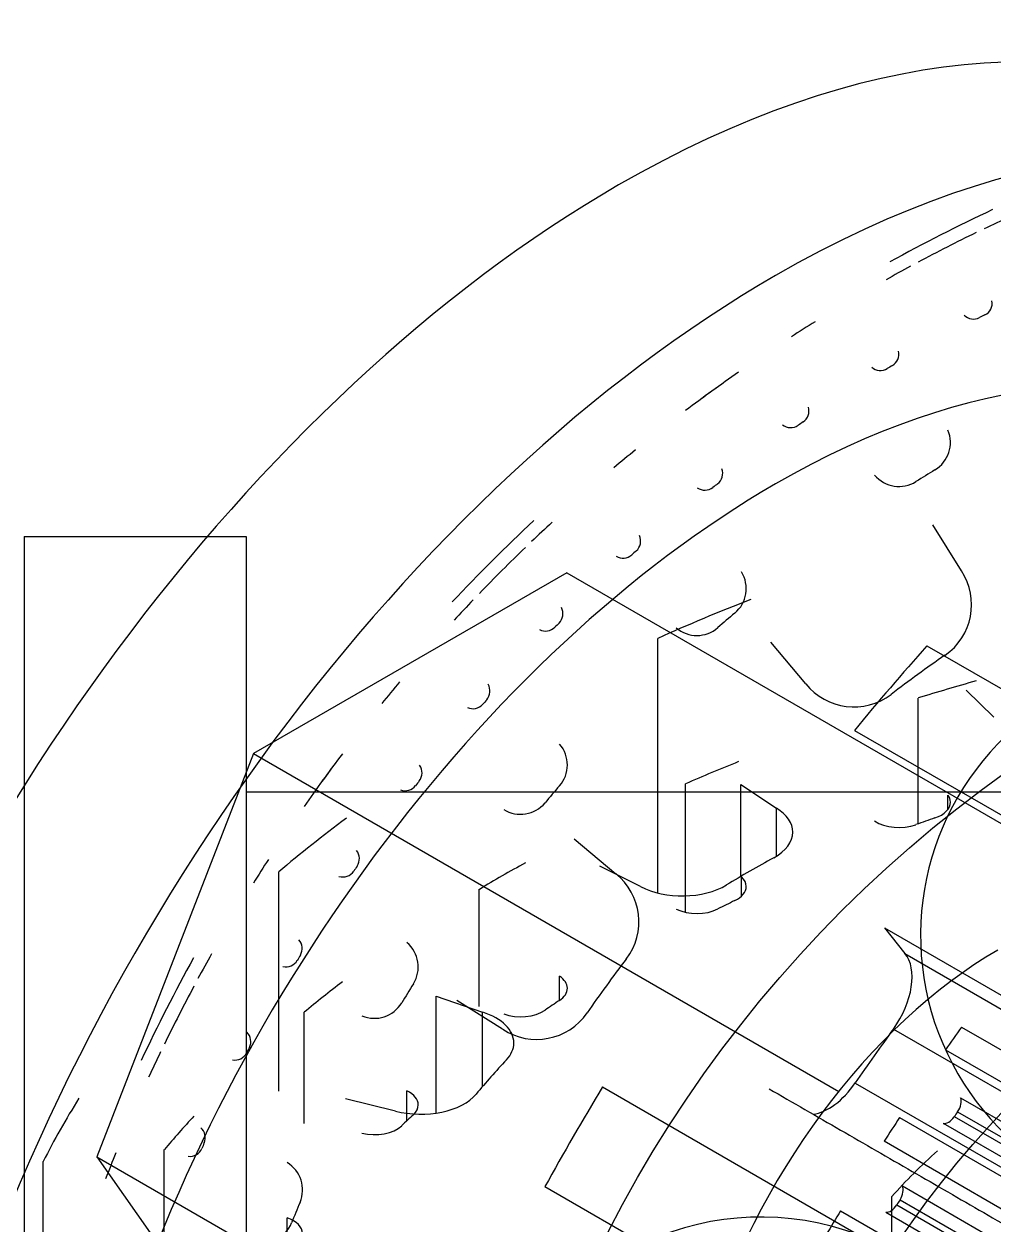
# Model space of a CAD drawing. Header units: millimetres. Extents: x 182.3 to 237.8, y 132.2 to 164.6.
# Drawn here: x 194.5 to 203.23, y 153.8 to 164.62 of the extents above; entities that cross this region are included whole.
import ezdxf

# ---------------------------------------------------------------- set-up
doc = ezdxf.new("R2010")
doc.units = ezdxf.units.MM
for name, color, linetype in [('V_06_Gears_Drive_Az_Pinion_1', 7, 'CONTINUOUS'), ('V_06_Gears_Drive_Az_Pinion_3', 7, 'CONTINUOUS'), ('V_06_Gears_Drive_El_Drive_Shaft_3', 7, 'CONTINUOUS'), ('V_06_Gears_Drive_El_Gear_2', 7, 'CONTINUOUS'), ('V_06_Gears_Drive_El_Gear_3', 7, 'CONTINUOUS'), ('V_06_Gears_Drive_El_Pinion_2', 7, 'CONTINUOUS'), ('V_06_Gears_Drive_El_Pinion_3', 7, 'CONTINUOUS'), ('V_06_Gears_Drive_El_Shaft_Bushing_0', 7, 'CONTINUOUS'), ('V_06_Gears_Drive_El_Shaft_Bushing_1', 7, 'CONTINUOUS'), ('V_06_Gears_Drive_El_Shaft_Bushing_2', 7, 'CONTINUOUS'), ('V_06_Gears_Drive_El_Shaft_Bushing_3', 7, 'CONTINUOUS'), ('V_06_Gears_Drive_Sensor_Gear_1', 7, 'CONTINUOUS'), ('V_06_Gears_Drive_Sensor_Gear_3', 7, 'CONTINUOUS'), ('V_06_Gears_Drive_Sensor_Idler_3', 7, 'CONTINUOUS')]:
    doc.layers.add(name, color=color, linetype=linetype)

msp = doc.modelspace()

# ---------------------------------------------------------------- linework, layer by layer
at = {"layer": 'V_06_Gears_Drive_Az_Pinion_1'}
for p, q in [((202.68, 160.104), (202.94, 159.691)), ((201.539, 158.672), (201.225, 159.047)), ((199.453, 157.275), (199.828, 156.961)), ((198.809, 155.56), (198.396, 155.82))]:
    msp.add_line(p, q, dxfattribs=at)
for centre, radius, start, end in [((209.999, 148.499), 15.957, 115.135, 118.8595), ((209.999, 148.499), 15.957, 133.135, 136.8595), ((202.478, 159.385), 0.554, -55.319, 33.4457), ((210, 148.5), 12.678, 124.6434, 127.3566), ((201.972, 159.018), 0.554, -141.4457, -52.681), ((199.482, 156.528), 0.554, -37.319, 51.4457), ((209.999, 148.499), 15.957, 151.135, 154.8595), ((210, 148.5), 12.678, 142.6434, 145.3566), ((199.115, 156.022), 0.554, -123.4457, -34.681)]:
    msp.add_arc(centre, radius, start, end, dxfattribs=at)
at = {"layer": 'V_06_Gears_Drive_Az_Pinion_3'}
for p, q in [((200.206, 156.787), (200.206, 159.081)), ((203.234, 158.373), (202.983, 158.615)), ((200.955, 157.764), (201.276, 157.552)), ((200.955, 156.937), (200.955, 157.764)), ((201.276, 157.12), (201.276, 157.552)), ((200.052, 156.845), (199.683, 157.03)), ((196.792, 155.002), (196.792, 156.978)), ((198.21, 155.859), (198.629, 155.714)), ((198.21, 154.805), (198.21, 155.859)), ((198.629, 155.045), (198.629, 155.714)), ((197.843, 154.823), (197.393, 154.934)), ((194.672, 152.287), (194.672, 154.368))]:
    msp.add_line(p, q, dxfattribs=at)
for centre, major_axis, start_param, end_param in [((209.999, 151.808), (15.957, 0), 2.166564, 2.231569), ((209.999, 151.807), (15.957, 0), 2.480724, 2.545729), ((200.868, 157.336), (-0.554, 0), -3.141593, -2.400775), ((200.868, 157.336), (-0.554, 0), -3.950012, -3.141593), ((210, 151.808), (12.678, 0), 2.332517, 2.379872), ((200.425, 157.081), (-0.554, 0), -5.453207, -3.90397), ((198.356, 155.436), (-0.554, 0), -3.141593, -2.086615), ((198.356, 155.436), (-0.554, 0), -3.635853, -3.141593), ((210, 151.808), (12.678, 0), 2.646676, 2.694031), ((198.072, 155.114), (-0.554, 0), -5.139048, -3.58981), ((210, 151.807), (15.957, 0), 2.794883, 2.859888)]:
    msp.add_ellipse(centre, major_axis=major_axis, ratio=0.57735, start_param=start_param, end_param=end_param, dxfattribs=at)
at = {"layer": 'V_06_Gears_Drive_El_Drive_Shaft_3'}
for p, q in [((199.386, 159.672), (196.565, 158.044)), ((199.386, 159.672), (204.603, 156.66)), ((196.565, 158.044), (195.155, 154.409)), ((196.565, 158.044), (201.836, 155)), ((195.155, 154.409), (196.565, 152.402)), ((195.155, 154.409), (200.418, 151.37))]:
    msp.add_line(p, q, dxfattribs=at)
msp.add_ellipse((203.268, 152.982), major_axis=(-2.015, -3.49), ratio=0.57735, start_param=3.926991, end_param=0, dxfattribs=at)
at = {"layer": 'V_06_Gears_Drive_El_Gear_2'}
for centre, radius, start, end in [((210, 148.5), 15.833, 114.7436, 115.6562), ((210, 148.5), 15.833, 118.3436, 119.2562), ((203.1, 162.102), 0.118, -63.1618, 10.067), ((210, 148.5), 15.833, 121.9436, 122.8562), ((203.051, 162.077), 0.118, -136.067, -62.8382), ((210, 148.5), 15.134, 116.898, 117.102), ((202.259, 161.642), 0.118, -59.5618, 13.667), ((202.213, 161.614), 0.118, -132.467, -59.2382), ((210, 148.5), 15.134, 120.498, 120.702), ((210, 148.5), 15.833, 125.5436, 126.4562), ((201.45, 161.13), 0.118, -55.9618, 17.267), ((210, 148.5), 15.134, 124.098, 124.302), ((201.404, 161.099), 0.118, -128.867, -55.6382), ((210, 148.5), 15.833, 129.1436, 130.0562), ((200.673, 160.568), 0.118, -52.3618, 20.867), ((200.63, 160.535), 0.118, -125.267, -52.0382), ((210, 148.5), 15.134, 127.698, 127.902), ((210, 148.5), 15.833, 132.7436, 133.6562), ((199.934, 159.959), 0.118, -48.7618, 24.467), ((210, 148.5), 15.134, 131.298, 131.502), ((199.893, 159.923), 0.118, -121.667, -48.4382), ((210, 148.5), 15.833, 136.3436, 137.2562), ((199.234, 159.304), 0.118, -45.1618, 28.067), ((210, 148.5), 15.134, 134.898, 135.102), ((199.196, 159.266), 0.118, -118.067, -44.8382), ((210, 148.5), 15.833, 139.9436, 140.8562), ((198.577, 158.607), 0.118, -41.5618, 31.667), ((198.541, 158.566), 0.118, -114.467, -41.2382), ((210, 148.5), 15.134, 138.498, 138.702), ((205.059, 156.406), 2.486, 122, -90), ((210, 148.5), 15.833, 143.5436, 144.4562), ((197.965, 157.87), 0.118, -37.9618, 35.267), ((210, 148.5), 15.134, 142.098, 142.302), ((197.932, 157.827), 0.118, -110.867, -37.6382), ((197.401, 157.096), 0.118, -34.3618, 38.867), ((210, 148.5), 15.833, 147.1436, 148.0562), ((210, 148.5), 15.134, 145.698, 145.902), ((197.37, 157.05), 0.118, -107.267, -34.0382), ((196.886, 156.287), 0.118, -30.7618, 42.467), ((210, 148.5), 15.833, 150.7436, 151.6562), ((196.858, 156.241), 0.118, -103.667, -30.4382), ((210, 148.5), 15.134, 149.298, 149.502), ((196.423, 155.449), 0.118, -27.1618, 46.067), ((210, 148.5), 15.833, 154.3436, 155.2562), ((196.398, 155.4), 0.118, -100.067, -26.8382), ((210, 148.5), 15.134, 152.898, 153.102), ((196.013, 154.582), 0.118, -23.5618, 49.667), ((210, 148.5), 15.833, 157.9436, 158.8562), ((195.991, 154.532), 0.118, -96.467, -23.2382), ((210, 148.5), 15.134, 156.498, 156.702), ((201.133, 151.381), 2.486, -18, 162)]:
    msp.add_arc(centre, radius, start, end, dxfattribs=at)
at = {"layer": 'V_06_Gears_Drive_El_Gear_3'}
for p, q in [((202.942, 155.579), (204.041, 154.944)), ((202.798, 155.374), (203.897, 154.74)), ((202.934, 154.943), (204.032, 154.308)), ((202.383, 154.763), (203.482, 154.129)), ((202.877, 154.772), (203.975, 154.138)), ((202.907, 154.816), (204.005, 154.182)), ((202.777, 154.712), (203.876, 154.078)), ((202.246, 154.553), (203.344, 153.918)), ((202.409, 154.148), (203.508, 153.513)), ((202.388, 154.023), (203.487, 153.389)), ((201.852, 153.924), (202.951, 153.29)), ((202.26, 153.91), (203.359, 153.276)), ((202.359, 153.978), (203.458, 153.343))]:
    msp.add_line(p, q, dxfattribs=at)
for centre, major_axis, start_param, end_param in [((209.451, 148.817), (-7.917, -13.712), 4.547344, 4.563272), ((202.856, 154.863), (0.059, 0.102), -1.699284, -0.4212), ((209.451, 148.817), (-7.917, -13.712), 4.610176, 4.626104), ((202.825, 154.818), (0.059, 0.102), -2.97172, -1.693636), ((209.451, 148.817), (-7.567, -13.107), 4.584945, 4.588505), ((202.333, 154.064), (0.059, 0.102), -1.636452, -0.358368), ((209.451, 148.817), (-7.567, -13.107), 4.647777, 4.651337), ((209.451, 148.817), (-7.917, -13.712), 4.673008, 4.688936), ((202.304, 154.018), (0.059, 0.102), -2.908888, -1.630805)]:
    msp.add_ellipse(centre, major_axis=major_axis, ratio=0.57735, start_param=start_param, end_param=end_param, dxfattribs=at)
at = {"layer": 'V_06_Gears_Drive_El_Pinion_2'}
for p, q in [((202.68, 160.104), (202.94, 159.691)), ((201.539, 158.672), (201.225, 159.047)), ((199.453, 157.275), (199.828, 156.961)), ((198.809, 155.56), (198.396, 155.82))]:
    msp.add_line(p, q, dxfattribs=at)
for centre, radius, start, end in [((209.999, 148.499), 15.957, 115.135, 118.8595), ((209.999, 148.499), 15.957, 133.135, 136.8595), ((202.478, 159.385), 0.554, -55.319, 33.4457), ((210, 148.5), 12.678, 124.6434, 127.3566), ((201.972, 159.018), 0.554, -141.4457, -52.681), ((199.482, 156.528), 0.554, -37.319, 51.4457), ((209.999, 148.499), 15.957, 151.135, 154.8595), ((210, 148.5), 12.678, 142.6434, 145.3566), ((199.115, 156.022), 0.554, -123.4457, -34.681)]:
    msp.add_arc(centre, radius, start, end, dxfattribs=at)
at = {"layer": 'V_06_Gears_Drive_El_Pinion_3'}
for p, q in [((202.63, 159.015), (207.783, 156.04)), ((201.977, 158.253), (207.13, 155.278)), ((202.248, 156.474), (202.432, 156.242)), ((202.248, 156.474), (207.401, 153.499)), ((202.432, 156.242), (207.584, 153.267)), ((202.328, 155.561), (207.48, 152.586)), ((199.708, 155.04), (204.861, 152.065)), ((201.984, 155.075), (207.137, 152.1)), ((199.19, 154.142), (204.343, 151.167))]:
    msp.add_line(p, q, dxfattribs=at)
for centre, major_axis, start_param, end_param in [((207.423, 149.986), (-7.978, -13.819), 4.365679, 4.430684), ((202.105, 155.805), (0.277, 0.48), -1.750897, -0.20166), ((207.424, 149.988), (-6.339, -10.979), 4.531632, 4.578987), ((207.423, 149.986), (-7.978, -13.819), 4.679838, 4.744843), ((201.747, 155.298), (0.277, 0.48), -2.724944, -1.704855)]:
    msp.add_ellipse(centre, major_axis=major_axis, ratio=0.57735, start_param=start_param, end_param=end_param, dxfattribs=at)
msp.add_open_spline([(201.209, 155.023), (206.362, 152.048)], degree=1, dxfattribs=at)
at = {"layer": 'V_06_Gears_Drive_El_Shaft_Bushing_0'}
for p, q in [((194.5, 160), (196.5, 160)), ((196.5, 157.7), (225.5, 157.7))]:
    msp.add_line(p, q, dxfattribs=at)
for points in [[(194.5, 160), (194.5, 159.712), (194.5, 158.861), (194.5, 157.491), (194.5, 155.67), (194.5, 153.49), (194.5, 151.059), (194.5, 148.5), (194.5, 145.941), (194.5, 143.51), (194.5, 141.33), (194.5, 139.509), (194.5, 138.139), (194.5, 137.288), (194.5, 137)], [(196.5, 160), (196.5, 159.712), (196.5, 158.861), (196.5, 157.491), (196.5, 155.67), (196.5, 153.49), (196.5, 151.059), (196.5, 148.5), (196.5, 145.941), (196.5, 143.51), (196.5, 141.33), (196.5, 139.509), (196.5, 138.139), (196.5, 137.288), (196.5, 137)]]:
    msp.add_open_spline(points, degree=1, dxfattribs=at)
at = {"layer": 'V_06_Gears_Drive_El_Shaft_Bushing_1'}
for p, q in [((194.5, 160), (196.5, 160)), ((196.5, 157.7), (225.5, 157.7))]:
    msp.add_line(p, q, dxfattribs=at)
for points in [[(194.5, 160), (194.5, 159.928), (194.5, 159.712), (194.5, 159.355), (194.5, 158.861), (194.5, 158.237), (194.5, 157.491), (194.5, 156.632), (194.5, 155.67), (194.5, 154.618), (194.5, 153.49), (194.5, 152.298), (194.5, 151.059), (194.5, 149.788), (194.5, 148.5)], [(196.5, 160), (196.5, 159.928), (196.5, 159.712), (196.5, 159.355), (196.5, 158.861), (196.5, 158.237), (196.5, 157.491), (196.5, 156.632), (196.5, 155.67), (196.5, 154.618), (196.5, 153.49), (196.5, 152.298), (196.5, 151.059), (196.5, 149.788), (196.5, 148.5)]]:
    msp.add_open_spline(points, degree=1, dxfattribs=at)
at = {"layer": 'V_06_Gears_Drive_El_Shaft_Bushing_2'}
for radius in [11.5, 9.2, 7.3]:
    msp.add_circle((210, 148.5), radius, dxfattribs=at)
at = {"layer": 'V_06_Gears_Drive_El_Shaft_Bushing_3'}
for centre, major_axis, start_param, end_param in [((199.853, 153.778), (-5.75, -9.959), 3.141593, 3.926991), ((201.267, 152.962), (-5.75, -9.959), 3.141593, 3.926991), ((199.853, 153.778), (-5.75, -9.959), 3.926991, 0), ((201.267, 152.962), (-5.75, -9.959), 3.926991, 0), ((201.267, 152.962), (-4.6, -7.967), 3.141593, 3.926991), ((201.267, 152.962), (-4.6, -7.967), 3.926991, 0)]:
    msp.add_ellipse(centre, major_axis=major_axis, ratio=0.57735, start_param=start_param, end_param=end_param, dxfattribs=at)
at = {"layer": 'V_06_Gears_Drive_Sensor_Gear_1'}
for centre, radius, start, end in [((209.999, 148.5), 15.833, 115.9351, 118.0605), ((209.999, 148.5), 15.833, 124.9351, 127.0605), ((202.554, 160.847), 0.288, -58.9758, 22.6741), ((210, 148.5), 14.13, 121.0935, 121.9065), ((202.379, 160.739), 0.288, -139.6731, -58.0242), ((210, 148.5), 15.833, 133.9351, 136.0605), ((200.715, 159.53), 0.288, -49.9758, 31.6741), ((210, 148.5), 14.13, 130.0935, 130.9065), ((200.559, 159.396), 0.288, -130.6731, -49.0242), ((199.104, 157.941), 0.288, -40.9758, 40.6741), ((210, 148.499), 15.833, 142.9351, 145.0605), ((210, 148.5), 14.13, 139.0935, 139.9065), ((198.97, 157.785), 0.288, -121.6731, -40.0242), ((197.761, 156.121), 0.288, -31.9758, 49.6741), ((210, 148.499), 15.833, 151.9351, 154.0605), ((210, 148.5), 14.13, 148.0935, 148.9065), ((197.653, 155.946), 0.288, -112.6731, -31.0242), ((196.719, 154.112), 0.288, -22.9758, 58.6741), ((210, 148.5), 14.13, 157.0935, 157.9065), ((196.641, 153.923), 0.288, -103.6731, -22.0242)]:
    msp.add_arc(centre, radius, start, end, dxfattribs=at)
at = {"layer": 'V_06_Gears_Drive_Sensor_Gear_3'}
for p, q in [((202.551, 157.41), (202.551, 158.544)), ((200.457, 156.613), (200.457, 157.772)), ((202.82, 157.542), (202.82, 157.67)), ((200.959, 156.759), (200.959, 156.933)), ((198.598, 155.764), (198.598, 156.821)), ((199.322, 155.821), (199.322, 156.037)), ((197.02, 154.711), (197.02, 155.713)), ((197.947, 154.735), (197.947, 155.004)), ((195.761, 153.491), (195.761, 154.476)), ((196.869, 153.507), (196.869, 153.86))]:
    msp.add_line(p, q, dxfattribs=at)
for centre, major_axis, start_param, end_param in [((209.999, 150.478), (15.833, 0), 2.023448, 2.060544), ((209.999, 150.477), (15.833, 0), 2.180528, 2.217624), ((202.554, 157.606), (-0.288, 0), -4.170915, -3.141593), ((202.554, 157.606), (-0.288, 0), -3.141593, -2.745855), ((210, 150.478), (14.13, 0), 2.11348, 2.12767), ((202.379, 157.544), (-0.288, 0), -5.579349, -4.154307), ((210, 150.477), (15.833, 0), 2.337608, 2.374704), ((200.715, 156.846), (-0.288, 0), -3.141593, -2.588775), ((200.715, 156.846), (-0.288, 0), -4.013835, -3.141593), ((210, 150.478), (14.13, 0), 2.27056, 2.28475), ((200.559, 156.769), (-0.288, 0), -5.422269, -3.997227), ((210, 150.477), (15.833, 0), 2.494687, 2.531783), ((199.104, 155.929), (-0.288, 0), -3.141593, -2.431696), ((199.104, 155.929), (-0.288, 0), -3.856755, -3.141593), ((198.97, 155.839), (-0.288, 0), -5.26519, -3.840147), ((210, 150.478), (14.13, 0), 2.427639, 2.441829), ((197.761, 154.878), (-0.288, 0), -3.141593, -2.274616), ((197.761, 154.878), (-0.288, 0), -3.699676, -3.141593), ((210, 150.477), (15.833, 0), 2.651767, 2.688863), ((210, 150.478), (14.13, 0), 2.584719, 2.598909), ((197.653, 154.776), (-0.288, 0), -5.10811, -3.683068), ((196.719, 153.718), (-0.288, 0), -3.141593, -2.117536)]:
    msp.add_ellipse(centre, major_axis=major_axis, ratio=0.57735, start_param=start_param, end_param=end_param, dxfattribs=at)
at = {"layer": 'V_06_Gears_Drive_Sensor_Idler_3'}
msp.add_line((202.313, 152.271), (202.313, 154.052), dxfattribs=at)
msp.add_ellipse((210, 151.765), major_axis=(8.647, 0), ratio=0.57735, start_param=2.570136, end_param=2.665795, dxfattribs=at)

doc.saveas('drawing.dxf')
